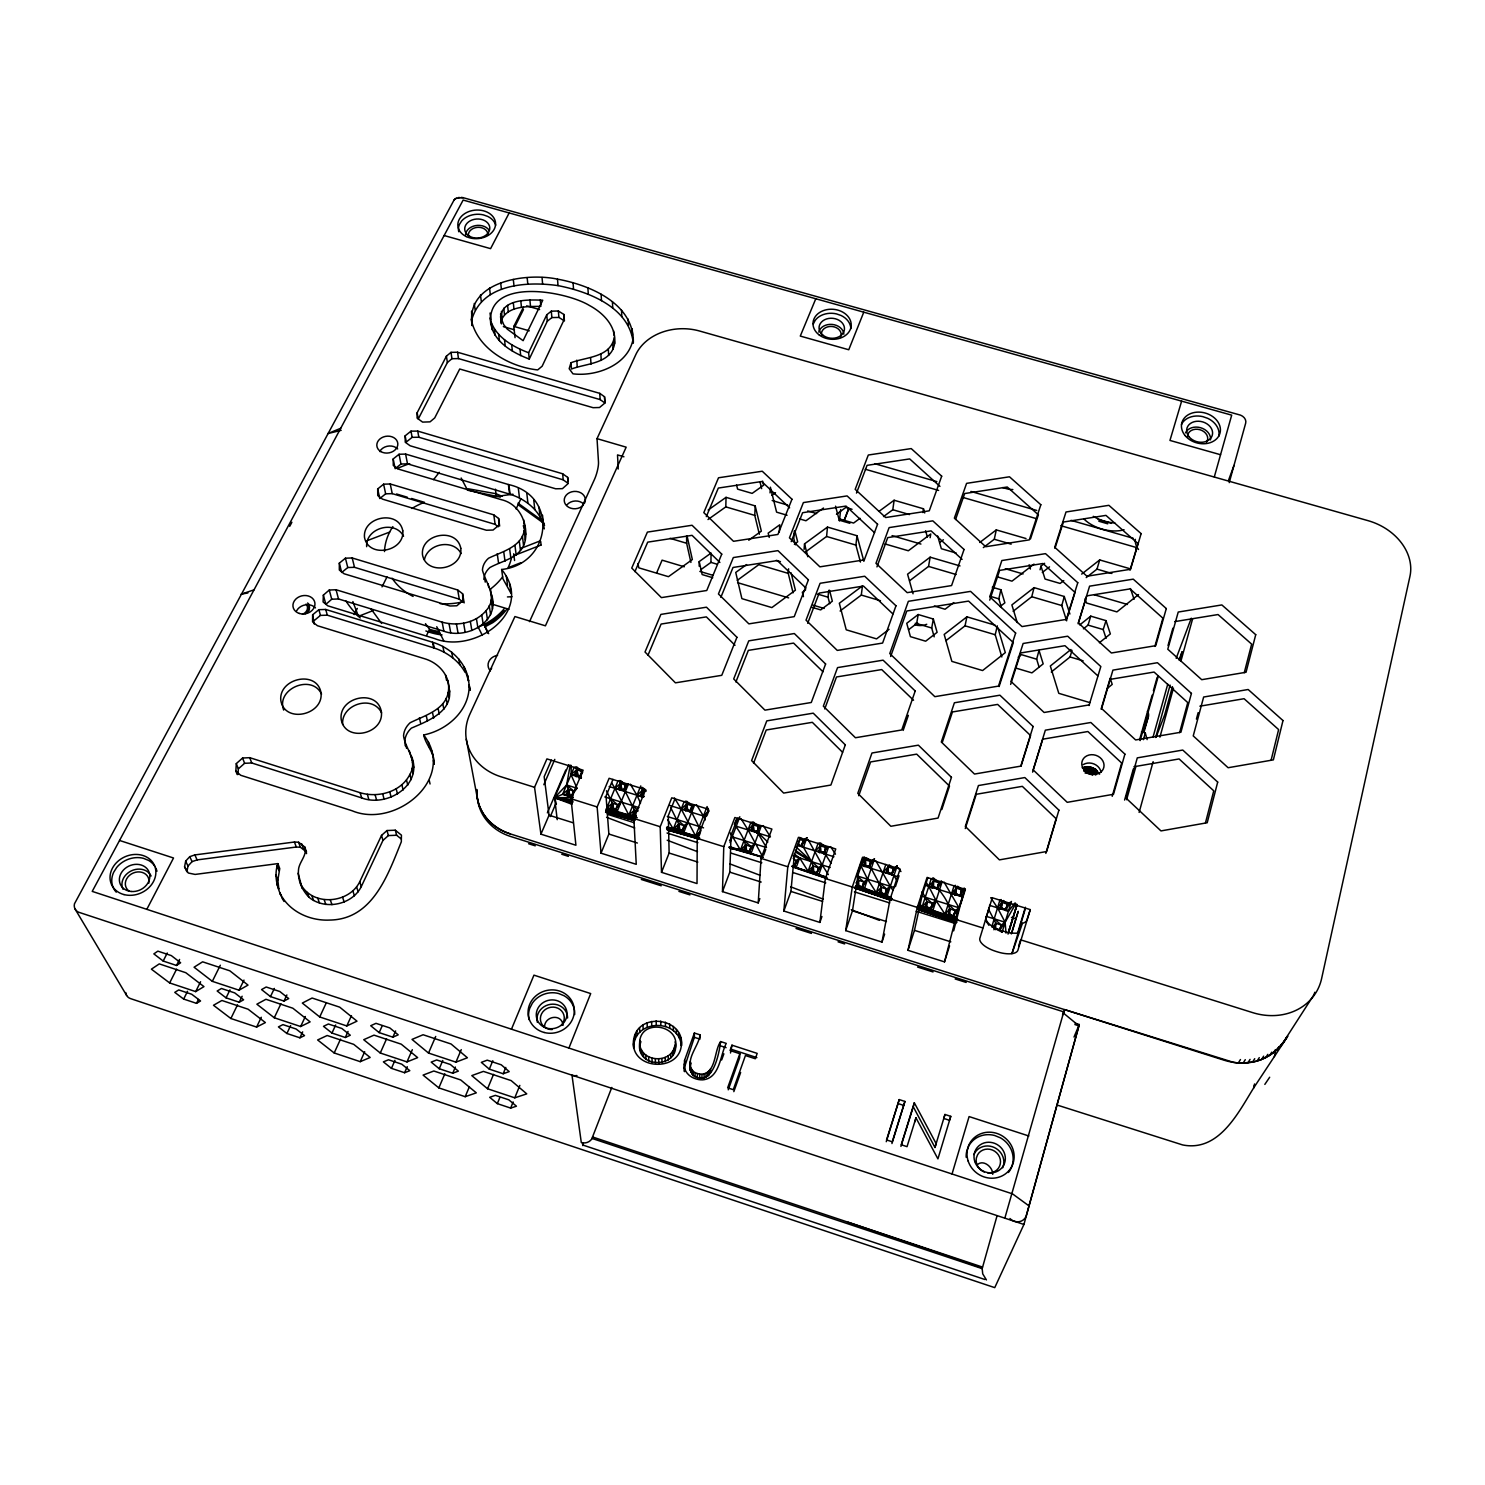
<?xml version="1.0" encoding="UTF-8"?>
<svg xmlns="http://www.w3.org/2000/svg" width="1485" height="1485" viewBox="0 0 1485 1485"><rect width="100%" height="100%" fill="white"/><g stroke="black" fill="none" stroke-linecap="round" stroke-linejoin="round"><path stroke-width="1.5" d="M339.322 563.168L339.322 570.036L344.093 573.767L449.992 606.01L456.823 605.787L462.819 600.701L462.596 593.74L457.696 589.99L352.205 557.97L345.43 558.193L339.322 563.168L341.699 572.486L347.768 567.53L354.507 567.326L459.292 599.16L462.522 601.666M684.418 1067.455C686.107 1075.567 694.776 1080.022 702.535 1079.873C720.114 1078.388 720.058 1055.13 726.258 1043.398L720.633 1041.56C719.204 1053.422 712.707 1088.134 693.217 1075.53L693.217 1071.353C683.731 1060.513 699.138 1046.015 699.973 1034.841L694.386 1033.022L684.604 1060.234L684.455 1071.632L684.139 1064.021M684.177 1068.198L694.367 1037.328L694.386 1033.022M695.054 1076.755L695.073 1072.597L693.217 1071.353M697.226 838.338L697.022 883.556L661.512 872.326L660.212 826.737L671.758 797.816L708.512 809.288L697.226 838.338L723.77 846.673L722.471 891.613L758.222 902.917L759.819 898.573M699.194 566.231L699.212 561.59L711.055 553.07L710.944 562.388L700.846 569.646M697.319 1077.702L697.356 1073.544L695.073 1072.597M949.769 915.298C951.087 904.718 943.383 895.474 937.388 887.659L928.775 886.378L926.25 882.535M464.155 666.876L468.61 681.04C466.29 662.069 450.178 647.59 432.58 642.244L325.735 609.463L318.867 609.685L312.63 614.809L312.574 621.862L317.4 625.705L424.599 658.727C436.943 662.347 447.672 672.798 448.804 686.014M314.245 624.034L312.63 614.809M500.575 316.918C502.543 298.559 529.05 299.71 542.767 300.211L523.128 340.678L507.332 329.187L503.805 324.788L500.575 316.918L501.447 323.897M501.336 323.34L500.594 313.836M529.273 359.073L528.623 352.743L546.74 314.801L551.306 311.163L558.36 310.996L563.91 314.486L564.411 320.909L558.898 317.419L551.863 317.586L547.315 321.205L529.273 359.073C512.975 352.855 493.298 341.921 490.792 322.895M699.713 1078.296L699.751 1074.138L697.356 1073.544M699.936 1039.147L699.973 1034.841M957.565 886.229L961.779 889.905L959.96 896.253L961.779 889.905L964.285 888.067M490.792 324.454C485.224 276.6 565.284 290.874 589.285 305.409C603.337 312.945 616.628 326.329 614.623 343.536C611.152 363.899 586.519 363.231 571.465 369.023L570.983 362.73C586.092 356.92 610.818 357.607 614.326 337.169M701.941 1078.444L701.997 1074.305C716.55 1072.151 713.932 1050.823 720.633 1041.56M956.284 894.731L955.282 885.264M417.155 412.756L417.081 418.083L422.612 422.111L430.056 421.851L434.715 417.916L459.719 369.004L593.09 407.688L599.513 407.521L604.989 402.973L604.525 396.755L599.773 393.358L457.547 352.242L450.995 352.353L446.41 356.159L417.155 412.756L418.269 418.974L447.393 362.507L451.96 358.702L458.494 358.59L600.144 399.595L604.878 402.973L604.525 396.755M704.02 1078.184L704.094 1074.045M705.969 1077.497L706.025 1073.339M707.695 1076.402L707.77 1072.244M933.341 877.895L938.965 882.795L937.183 889.144L938.965 882.795L941.453 880.958M709.199 1074.899L709.273 1070.741M710.443 1073.024L710.535 1068.866M922.055 891.761L925.248 897.256L932.32 903.4L930.538 909.748L932.32 903.4L936.07 900.634L928.775 886.378L933.564 881.106L932.469 878.155M572.56 797.464L571.558 795.682L576.997 788.238L571.038 774.632L571.261 765.406M707.992 519.546L725.812 506.886L726.035 497.345L755.197 505.902L761.341 531.147L748.774 540.206M892.856 890.202L890.35 886.322L886.638 889.088L884.967 895.455L890.35 886.322L875.779 860.687M722.471 891.613L729.785 872.159L731.084 835.183L737.544 818.216M681.374 1041.56C683.397 1073.377 628.712 1071.001 633.687 1039.481C637.808 1011.526 684.919 1017.503 681.429 1045.848L680.594 1037.44M884.967 895.455L885.505 893.821L876.298 892.689L867.574 879.194L860.539 865.05L863.193 857.365M524.558 525.059C525.597 545.942 503.081 551.121 488.509 558.249A20.92 17.43 -6.2 0 0 482.439 570.166C485.855 583.215 498.329 597.564 486.096 610.632C475.608 623.106 457.361 626.429 442.159 622.159L336.074 589.749L329.262 590.028L323.359 595.132L323.099 601.982L327.814 605.824L434.771 638.624C474.717 654.439 535.677 611.486 501.633 569.479C551.325 564.244 559.158 495.563 508.39 484.518L405.609 454.076L399.057 454.262L393.191 458.958L393.284 465.436L397.961 468.963L501.076 499.61C519.156 503.675 528.103 522.701 525.319 539.983C522.163 557.785 502.821 560.309 489.864 567.567A20.79 17.356 -6.3 0 0 483.85 579.447M997.048 1215.807L982.179 1268.636L982.717 1273.852L986.43 1279.959M471.562 311.182L472.1 325.623C465.176 281.352 525.374 272.33 557.506 279.143C590.046 285.027 634.336 303.645 633.334 342.794M366.665 546.684C365.254 528.01 394.991 519.546 403.549 536.233M759.355 534.247L754.77 515.388L755.197 505.902M730.509 1052.995L731.975 1045.18L757.183 1053.385L755.29 1058.749L745.433 1055.538L733.274 1089.674L727.65 1087.837L739.846 1053.719L730.045 1050.526L731.975 1045.18M342.682 724.494C340.789 704.503 372.605 694.219 381.571 712.837M675.007 1049.264C682.376 1024.409 639.125 1017.708 639.627 1043.602C636.378 1069.961 681.281 1068.198 675.062 1041.857M995.525 929.647L995.822 923.299L988.713 909.6M639.868 1047.872L639.775 1040.465M745.377 851.833C747.382 841.457 739.716 832.398 734.462 824.286L736.263 819.553M1001.837 908.95L1001.094 899.539M739.846 1053.719L739.623 1057.951L728.244 1089.804M770.065 492.909L770.269 489.085M752.914 831.21L752.134 821.929M955.078 892.968L954.966 894.917L956.359 888.216L961.779 889.905L960.646 894.341M237.21 774.595L235.855 771.105L236.301 763.606L242.593 758.018L249.758 757.684L360.187 792.73C378.211 798.132 401.024 792.025 409.897 774.409C418.176 760.636 405.219 748.737 403.549 735.78A22.015 18.952 -11.9 0 1 410.157 722.731C425.898 714.916 449.491 708.716 448.637 686.404C455.264 710.591 428.645 720.745 411.401 728.114A21.922 18.897 -12 0 0 404.83 741.126L405.238 745.786M238.008 774.483L238.324 768.877L236.301 763.606M930.538 909.748L936.07 900.634L945.035 914.259L949.806 908.876L948.414 915.558L949.806 908.876L955.245 910.583L959.032 907.818L943.977 881.96M557.228 819.683L554.592 797.705L566.62 784.99L576.997 788.238L573.544 791.004L568.347 789.37L567.381 795.83L566.342 794.048L568.347 789.37L566.62 784.99L570.221 765.109M633.687 1039.481L633.705 1048.039L633.427 1043.769M779.291 532.317L779.755 524.799L768.172 533.152L769.23 537.403M919.531 903.177L922.074 907.057L925.675 906.425L925.545 908.393L926.881 901.692L925.248 897.256M323.359 595.132L325.865 604.321L331.73 599.235L338.506 598.956L443.866 631.218C466.661 639.757 500.798 621.751 491.461 594.446M758.222 902.917L761.062 858.367L771.903 829.057L734.871 817.511L723.77 846.673M573.321 794.271L573.544 791.004L566.62 784.99M885.394 895.752L886.638 889.088L881.236 887.399L880.011 894.1L881.236 887.399L871.25 868.409L869.208 866.368L860.539 865.05L865.495 859.871L870.86 861.541L874.535 858.775L869.208 866.368L870.86 861.541L866.646 857.885M793.083 592.849L788.257 573.396L788.591 568.774M794.327 530.98L793.77 538.498L795.366 544.828M794.531 867.073L795.997 860.687L799.635 857.922L808.1 871.305L825.549 877.319M819.349 852.557L820.425 845.819L819.312 842.867M467.645 675.527L470.095 690.358L469.13 684.882C469.873 710.368 447.245 730.23 423.671 734.964C457.343 778.418 395.548 829.001 352.075 810.754L240.719 775.281L235.855 771.105M798.02 844.13L803.478 847.23L811.534 861.653L813.205 866.089L812.146 872.809L812.295 870.878L808.1 871.305L818.087 843.313M804.09 549.45L804.536 543.863L827.479 527.082L856.994 535.732L863.88 561.33M238.324 768.877L244.598 763.309L251.726 762.974L361.672 797.909C386.898 807.692 423.281 785.231 411.531 756.273M612.377 808.397L612.34 803.162L606.455 790.744M625.946 789.407L625.705 785.064L620.489 783.449L618.577 788.108L619.431 789.909L620.489 783.449L619.356 780.535M783.857 911.029L787.792 866.757L798.447 837.336L835.758 848.975L825.363 878.545L819.869 922.426L783.857 911.029L790.911 891.427L794.327 854.97L800.508 837.856M729.692 847.657L762.937 857.142L748.032 829.911L753.248 824.862L758.538 826.514L757.164 832.918L758.538 826.514L753.322 821.966M625.241 789.983L625.705 785.064L620.526 780.572M633.761 816.861L634.429 810.086L625.352 791.598L623.774 789.723L614.938 788.349L611.634 782.818M685.847 810.847L686.608 804.072L685.495 801.139M805.538 551.9L826.588 536.475L827.479 527.082M829.725 603.727L828.036 597.193L828.741 590.343M839.452 520.975L840.64 509.596M812.443 872.864L813.205 866.089L818.569 867.76L822.207 864.994L808.118 839.6M401.228 838.951L396.644 835.257L388.383 835.572L382.944 840.417L361.282 886.638C352.094 905.033 324.677 910.509 308.954 897.218C301.622 889.663 297.093 878.786 298.689 868.242C300.156 860.966 307.339 854.766 304.759 847.007L298.596 842.236L294.457 842.014L194.851 854.914L189.764 856.659L185.662 861.114L184.567 866.813L186.906 871.751L187.982 866.071L192.066 861.634L197.115 859.908L296.257 847.025L300.378 847.248L306.523 852L304.759 847.007M819.627 852.687L820.425 845.819L825.753 847.471L825.103 850.682M933.619 887.64L933.564 881.106L931.819 887.473L933.564 881.106L938.965 882.795L937.406 889.478M670.607 807.413L678.775 823.971L678.014 830.746L678.626 829.168L666.598 827.256M860.446 562.072L855.898 545.088L856.994 535.732M280.999 895.492C276.47 885.617 274.187 874.127 277.862 863.62L195.129 874.424L188.279 873.013L184.567 866.813M276.915 884.243L278.827 889.107L277.844 880.067L279.755 868.577L277.862 863.62M700.419 832.528L699.175 835.702L695.63 836.036L681.225 809.047L686.608 804.072L691.861 805.705L690.618 812.146L691.861 805.705L686.664 801.195M682.989 830.542L683.842 827.238M840.102 611.003L861.3 595.058L862.451 585.925L839.322 603.263L846.227 629.807L876.577 638.884L889.032 629.362M691.453 808.954L691.861 805.705M690.358 1061.459L690.172 1070.258L693.217 1075.53M883.519 516.576L892.801 509.726L894.119 500.241L923.484 508.78L924.71 512.975M579.187 778.363L576.7 769.787L571.038 774.632L579.911 776.024L580.895 777.862L581.879 771.402L576.7 769.787L574.732 774.409L575.735 776.247L576.7 769.787L575.567 766.873M845.689 930.612L852.297 887.009L862.525 857.309L900.114 869.041L890.165 898.889L881.979 942.084L845.689 930.612L852.464 910.825L858.033 874.906L863.973 857.643M746.825 851.648L745.73 844.946L743.929 849.736L749.238 851.406L754.621 843.851L751.039 846.617L745.73 844.946L744.802 851.685C745.73 846.673 732.124 851.536 729.376 846.97M892.299 898.908L856.826 885.134L862.228 886.823L867.574 879.194L863.88 881.96L858.497 880.271L857.458 886.99L858.497 880.271L857.383 877.319M749.814 851.48L751.039 846.617L744.041 840.529M922.89 512.548L923.484 508.78M863.156 886.434L863.88 881.96L858.256 877.06M619.431 789.909L620.489 783.449L614.938 788.349L628.86 815.079L634.411 815.302M870.099 866.071L870.86 861.541L869.208 866.368M581.136 776.395L580.468 777.936M624.981 789.37L625.705 785.064L623.774 789.723L624.61 791.524M930.13 537.7L930.761 533.969L908.337 550.768L885.023 543.937M908.542 629.77L916.672 623.533L918.194 614.53L933.341 619.022L937.109 632.332L925.656 641.204L910.416 636.657L906.741 623.31L918.194 614.53M962.466 896.884L954.818 893.098L951.644 893.506L956.359 888.216L954.558 894.583L954.818 893.098L962.466 896.884L924.765 885.116M645.956 791.394L642.485 790.298L640.573 794.976L641.371 796.758L642.485 790.298L641.353 787.384M909.581 580.765L928.552 566.416L930.148 557.172L960.015 565.933M887.306 871.435L888.123 866.924L893.487 868.614L897.2 865.848L887.083 896.086L891.427 897.664M934.195 636.842L931.708 628.006L933.341 619.022M795.403 863.88L795.997 860.687L793.194 858.256M686.645 810.513L686.608 804.072L684.771 808.768L685.402 810.513L686.608 804.072L687.926 810.365M817.919 870.952L818.569 867.76L795.96 846.877M945.945 640.648L965.046 625.816L966.902 616.832L995.117 625.185M751.911 831.284L753.248 824.862L751.484 829.595L751.911 831.284L753.248 824.862L754.324 831.637M758.538 826.514L757.164 832.918L757.758 831.34M983.33 547.594L994.282 539.259L996.287 529.904L1026.005 538.535M857.458 885.041L858.497 880.271L856.01 882.907M907.985 950.307L917.303 907.409L927.067 877.449L964.953 889.255L955.468 919.363L944.516 961.872L907.985 950.307L914.463 930.352L922.222 895.01L927.884 877.579M862.804 886.712L863.88 881.96L862.228 886.823L864.27 888.921L873.885 860.706M925.396 908.3L926.881 901.692L932.32 903.4L930.798 909.989M544.512 1027.323C544.234 1015.944 562.054 1013.048 563.038 1025.374M932.042 887.789L933.564 881.106L931.819 887.473M1001.447 607.532L998.83 598.845L1000.89 589.749L992.277 587.225M1254.547 1083.957L1253.637 1087.948C1238.193 1112.822 1218.907 1152.193 1182.635 1144.935L1057.654 1105.211M1254.732 1084.885L1253.637 1087.948L1274.353 1056.596L1275.374 1052.067M802.308 844.724L803.292 840.473L806.912 837.707L803.478 847.23L798.058 844.501M1001.837 656.983L995.228 634.763L997.289 625.835M893.116 870.191L892.355 873.366L883.222 872.14L888.123 866.924L887.417 872.048M1155.664 737.488L1170.106 685.086M821.112 852.501L820.425 845.819L818.922 852.204L820.425 845.819L815.358 850.942L824.064 852.26L831.099 863.305M825.753 847.471L824.231 853.856L825.753 847.471L820.518 842.923M886.267 1141.705L899.242 1099.587L904.922 1101.443L891.947 1143.561M1271.16 760.004L1278.622 729.581L1244.077 698.711L1199.88 706.192M948.173 915.447L949.806 908.876M954.707 894.88L956.359 888.216L954.558 894.583M1013.123 611.3L1031.759 596.729L1034.061 587.633L1064.281 596.487L1069.887 614.048M1040.057 569.794L1040.985 566.119L1044.623 563.298M869.764 865.792L870.86 861.541M954.131 914.946L955.245 910.583L948.173 904.421M886.471 873.31L888.123 866.924L888.438 873.533M953.667 930.872L955.356 924.301M956.488 919.92L959.885 906.797M1205.504 822.746L1213.746 790.818L1179.109 758.946L1133.965 766.724M1244.263 672.742L1251.651 644.137L1218.053 614.549L1174.728 621.621M891.817 874.981L893.487 868.614L889.292 864.938M990.718 897.683L997.567 907.855L1006.125 909.117L1011.415 901.451L1002.115 932.153L999.795 929.963L1001.298 925.006L1005.122 922.259L1015.888 903.511M913.256 1106.752L914.314 1102.742L936.144 1143.617L934.975 1147.478L913.256 1106.752L900.931 1146.42M639.627 1043.602C640.852 1062.796 672.371 1064.244 674.914 1044.995M1008.037 934.102L1010.227 926.38M1039.017 666.876L1036.66 659.192L1039.017 650.374L1043.175 663.869L1031.926 672.872L1016.501 668.269M1196.427 719.093L1198.154 712.633M633.185 338.561C628.712 364.883 596.562 376.819 572.969 373.83L569.163 368.707L570.983 362.73M640.016 1044.753L640.889 1041.579M914.89 1121.806L915.967 1117.834L937.926 1158.875L950.753 1116.349L944.98 1114.474L943.773 1118.446L949.509 1120.321L950.753 1116.349M1179.61 732.625L1187.759 702.591L1154.068 672.055L1109.833 679.425L1101.09 709.162M1066.638 620.823L1061.794 605.546L1064.281 596.487M1172.445 686.645L1164.611 715.046L1156.091 737.135M1179.684 660.454L1182.097 651.711L1178.96 659.99M1139.125 812.406L1153.14 761.656M1159.915 737.135L1173.466 688.093M1180.853 661.363L1192.566 619.004M633.965 1043.769C637.325 1020.362 674.84 1019.155 680.65 1041.727M954.112 885.728L945.035 914.259L953.686 915.521L955.245 910.583L953.686 915.521L955.913 917.674L964.934 889.107M1153.047 737.08L1167.748 684.195M1229.227 482.625L1245.674 423.151A8.149 6.404 15.5 0 0 1240.55 415.15L463.264 197.709L456.433 198.248A7.759 5.792 -4.4 0 0 454.169 199.825L74.454 903.827A9.857 8.242 -25.3 0 0 78.371 912.124L1014.385 1221.32A10.117 9.485 39.1 0 0 1026.079 1216.382L1078.945 1025.838L1063.427 1013.086L1064.875 1009.707M125.761 992.555A9.021 7.722 -28.4 0 0 130.587 998.625L994.746 1287.643L1023.926 1224.457L1079.279 1024.52L1075.233 1023.239M1025.504 908.133L1011.935 953.648L1022.422 923.317A18.804 7.926 17.4 0 0 1026.859 920.069L1030.274 909.618L992.11 897.72M1139.608 739.678L1152.137 695.184M1153.381 690.729L1157.149 677.383M1063.427 1013.086L1004.825 1218.201M1140.146 740.588L1158.3 676.046M1214.303 476.926L1231.696 415.15L463.153 200.067L92.218 891.39L1012.547 1193.884L1029.124 1205.987M1124.591 800.062L1133.333 768.952M1144.322 729.135L1148.388 716.605A8.223 6.961 18.7 0 0 1147.404 711.185M1168.008 645.567L1172.89 628.155M1144.007 732.198L1148.388 716.605M1126.595 799.71L1135.951 766.353M1143.431 739.66L1145.306 732.977L1141.464 731.827M1112.209 796.313L1121.676 763.03L1087.892 731.53L1042.73 739.196L1032.613 772.126M1154.847 646.42L1162.885 618.168L1130.085 588.895L1086.742 595.875L1078.166 623.83M992.296 897.664L979.859 938.26A18.934 7.759 17.5 0 0 993.131 950.419A33.078 13.625 17.5 0 0 997.549 951.904A18.952 7.759 17.5 0 0 1017.912 950.214L1030.274 909.618M989.196 907.168L986.207 917.637A18.841 7.87 17.5 0 0 1001.874 930.742L1003.749 931.336A18.841 7.889 17.4 0 0 1017.689 933.063M1051.287 672.018L1070.054 656.964L1072.003 650.337M690.358 1065.655L691.119 1063.074M1086.222 577.591L1096.988 569.126L1099.698 559.938L1129.769 568.662M993.911 929.777L995.822 923.299L1001.298 925.006L999.795 929.963L994.319 928.255L995.822 923.299L992.351 927.364M1000.203 909.098L1002.171 902.509L1007.61 904.198L1010.134 902.36M1089.006 705.542L1100.83 666.542L1067.696 636.211L1023.128 643.488L1010.969 681.429L1044.122 712.484L1089.415 704.874M1045.83 853.392L1056.132 818.736L1022.33 786.345L976.258 794.289L965.287 828.556M1130.048 570.184L1137.955 543.584L1105.954 515.388L1063.39 522.033L1054.963 548.373M952.034 1173.985L969.092 1116.572L1028.845 1135.988M1181.633 401.136L1169.957 440.432L1220.559 454.726M1002.115 932.153L994.319 928.255L995.822 923.299M1017.578 933.285L1025.337 907.242M1083.382 628.842L1088.059 625.111L1090.751 616.145L1106.009 620.637L1110.353 633.909L1099.383 642.745M1009.299 929.443L1017.039 904.513L1008.798 931.132M1008.538 933.044L1017.132 904.476M1011.322 933.935L1018.246 911.27L1011.73 933.007M934.975 1147.478L944.98 1114.474M999.98 929.332L1001.298 925.006L994.207 918.844M1005.679 910.546L1007.61 904.198L1003.377 900.523M991.794 926.751L999.943 900.021M1018.636 946.186L1020.455 940.228M1021.049 766.204L1030.571 735.539L997.642 704.41L952.442 711.965L942.325 742.296M1066.36 620.359L1075.029 592.441L1043.008 563.502L999.646 570.388L989.734 600.126M915.967 1117.834L907.038 1146.661L901.246 1144.749L914.314 1102.742M904.922 1101.443L892.262 1141.798L886.545 1139.923L899.242 1099.587M1106.084 638.383L1103.207 629.566L1106.009 620.637M959.458 896.309L959.96 894.694M961.779 889.905L959.96 896.253L964.47 888.68M960.572 904.606L965.399 889.274M944.516 961.872L949.565 945.834M948.414 915.558L948.525 913.591L955.913 917.674L918.027 905.794M1135.765 549.431L1136.378 547.519L1060.828 525.69M942.065 881.979L932.914 910.453L956.062 919.623M1010.635 684.418L1020.715 652.954L1064.968 645.697L1097.842 675.861M999.089 686.571L1013.308 642.597L968.573 601.091L906.797 610.985L890.647 656.5M930.056 909.804L930.575 908.17M936.682 889.199L937.202 887.585M938.965 882.795L937.183 889.144L941.638 881.552M955.857 920.087L922.074 907.057L931.299 878.619M922.074 907.057L926.881 901.692L925.136 908.059L925.675 906.425M941.806 809.566L949.49 786.085L916.69 754.139L870.6 761.935L858.757 795.719M1030.497 538.888L1038.386 514.831L1007.275 487.006L964.675 493.54L955.56 519.509M501.355 320.259C507.48 305.687 527.583 306.541 540.856 306.374L540.262 299.933M424.394 559.808C427.494 543.529 453.166 538.48 461.111 553.571M881.979 942.084L884.615 934.139M895.418 886.619L899.038 875.76M1083.734 771.142L1085.182 766.798L1089.526 766.78L1095.596 769.286L1099.624 774.149M891.501 898.165L876.298 892.689L881.236 887.399L879.603 893.766L880.549 892.485M888.123 866.924L886.489 871.769L893.97 875.5L897.126 880.976M884.485 895.511L886.638 889.088L879.584 882.962M893.97 875.5L891.872 873.44L893.487 868.614M1084.793 770.993L1086.24 766.668M1085.145 773.11L1087.336 766.613M876.298 892.689L885.84 864.437M1086.24 773.147L1088.431 766.65M1089.526 766.78L1087.317 773.277L1091.512 774.632L1093.721 768.135M1088.412 773.499L1090.603 767.002M1089.47 773.796L1091.679 767.299M1090.51 774.168L1092.719 767.671M857.587 873.681L859.796 867.221M865.941 866.497L865.495 859.871L863.899 866.256L865.495 859.871L864.4 856.919M1092.459 775.17L1094.686 768.692M1094.111 773.629L1095.596 769.286M903.158 730.416L908.356 715.325M1094.965 774.298L1096.45 769.972M1095.744 775.04L1097.248 770.715M472.416 317.623C483.664 283.524 528.029 281.352 558.026 285.621C588.71 291.598 629.473 307.302 633.223 342.961M819.869 922.426L821.929 916.523M818.569 867.76L816.843 872.605L818.792 874.665L825.344 876.93M828.723 846.617L818.792 874.665L811.478 870.915L813.205 866.089L813.947 872.697M733.831 1091.642L740.644 1072.504M812.295 870.878L811.72 872.475L811.478 870.915L816.843 872.605L822.207 864.994L828.333 874.591M818.922 852.204L819.906 850.961M794.067 867.147L794.642 865.551M794.141 853.986L799.635 857.922L796.164 867.556L826.848 878.062M721.654 1059.956L723.882 1053.812M824.732 708.958L836.482 676.974L881.7 669.568L913.553 700.233M876.948 566.899L887.714 537.626L931.095 530.887L962.113 559.399M1228.485 480.416L1233.961 465.473M763.643 855.212L765.759 849.476M761.415 825.641L751.057 853.411L749.238 851.406L751.039 846.617M756.719 832.992L757.294 831.414M730.36 832.862L740.44 850.088L750.872 822.356M1176.194 658.3L1191.304 618.187M730.045 842.552L739.827 816.787L734.462 824.286M844.037 520.567L848.77 508.148M843.944 521.421L848.678 509.002M753.545 763.29L766.223 729.989L812.332 722.323L842.57 752.282M856.492 493.094L867.073 465.343L909.692 458.921L939.949 486.393M807.673 623.292L819.182 593.072L863.472 586.074L892.875 613.918M666.524 828.129L695.63 836.036L707.083 806.596L708.772 810.977L706.934 815.692L703.426 815.989L669.531 805.39M576.96 1075.53A9.708 9.133 -16.9 0 1 571.985 1075.214L581.285 1142.485L583.549 1142.93A8.984 8.557 -21.9 0 0 591.698 1139.125L611.801 1087.428M694.646 804.814L683.861 832.342L682.172 830.375L684.028 825.623L687.574 822.857L682.172 830.375L676.9 828.723L678.775 823.971L684.028 825.623L677.067 819.571M690.191 812.202L690.803 810.643M685.402 810.513L686.46 809.288M735.892 681.968L748.347 650.374L793.584 643.098L822.987 671.795M791.208 541.635L802.605 512.715L846.005 506.069L874.572 532.707M661.512 872.326L669.122 853.04L668.324 815.543L675.025 798.726M667.619 819.646L673.318 829.038L684.177 801.547M568.922 1048.057L590.696 993.576L533.95 975.144L511.471 1029.179M863.769 312.184L848.752 349.755L800.285 336.074L815.785 298.763M1181.485 424.636L1181.949 423.485A19.713 15.5 15 0 1 1202.831 416.635L1207.658 418.306A19.713 15.5 15 0 1 1218.814 436.219M1062.499 1015.09L1064.671 1009.614L1233.515 1062.35C1254.528 1066.044 1277.397 1055.965 1287.068 1036.549M633.872 818.476L645.585 789.667L609.11 778.288L597.137 806.949L601.017 853.17L636.248 864.326L633.872 818.476L660.212 826.737M606.363 809.826L628.86 815.079L640.777 785.918M514.775 1097.823L526.767 1093.87L511.156 1080.597L483.405 1071.39L471.784 1075.604L487.563 1088.765L514.775 1097.823L519.843 1085.405M510.654 1108.088L516.464 1106.214L508.854 1099.847L495.396 1095.355L489.679 1097.285L497.327 1103.633L510.654 1108.088L513.142 1101.963M720.856 597.341L733.015 567.474L777.323 560.569L805.984 588.097M637.919 811.181L634.429 810.086L632.499 814.801L633.334 816.527L633.965 814.949M641.371 796.758L642.485 790.298L636.972 795.236L640.518 803.069M1063.446 1013.29L1063.984 1011.953L510.654 836.482A53.182 46.907 -8.9 0 1 477.186 792.155M628.396 784.154L617.185 811.423L615.625 809.511L617.574 804.796L621.046 802.03L615.625 809.511L606.734 808.137L618.02 780.924M497.327 1103.633L499.832 1097.526M601.017 853.17L608.869 834.05L606.029 796.053L612.971 779.365M606.01 808.972L617.185 811.423L610.391 807.859L612.34 803.162L617.574 804.796L610.613 798.763M503.192 1073.748L509.206 1071.613L501.243 1064.801L487.228 1060.16L481.326 1062.369L489.308 1069.144L503.192 1073.748L505.791 1067.418M487.563 1088.765L493.54 1074.342M489.308 1069.144L492.816 1060.736M465.195 1096.691L476.314 1092.849L460.703 1079.948L433.824 1071.001L423.076 1075.103L438.836 1087.892L465.195 1096.691L469.427 1086.593M647.98 655.256L661.103 624.053L706.359 616.888L735.019 645.27M706.303 516.631L718.332 488.045L761.749 481.511L789.63 507.851M1074.008 1037.05L1079.279 1024.52M575.735 776.247L576.7 769.787L577.349 776.377M455.932 1062.146L467.404 1057.765L451.069 1043.992L423.095 1034.748L412.013 1039.407L428.515 1053.051L455.932 1062.146L461.26 1049.635M452.739 1073.228L458.345 1071.13L450.345 1064.485L436.701 1059.956L431.188 1062.109L439.244 1068.736L452.739 1073.228L455.375 1067.047M556.411 804.09L554.592 797.705L562.629 794.308L571.558 795.682L573.544 791.004M571.038 774.632L581.396 777.862L579.911 776.024L581.879 771.402L576.718 766.91M571.001 798.744L583.141 770.195L546.925 758.891L534.544 787.31L540.93 834.162L575.92 845.243L571.001 798.744L597.137 806.949M656.63 572.932L662.087 560.161L684.288 566.787M568.774 764.682L554.592 797.705L573.024 797.575L562.629 794.308L574.194 767.262M438.836 1087.892L444.85 1073.803M547.371 812.87L565.766 770.028M439.244 1068.736L442.771 1060.513M540.93 834.162L549.06 815.209L544.178 776.692L551.362 760.171M550.304 816.564L555.761 803.831M634.912 571.632L647.72 542.136L692.047 535.342L719.891 562.462M543.826 784.711L554.796 759.373M428.515 1053.051L435.718 1036.437M406.983 1061.905L417.656 1057.617L401.247 1044.178L373.997 1035.138L363.714 1039.704L380.271 1053.014L406.983 1061.905L412.329 1049.691M404.607 1072.727L409.823 1070.685L401.785 1064.188L388.495 1059.77L383.371 1061.868L391.446 1068.346L404.607 1072.727L407.243 1066.694M391.446 1068.346L394.973 1060.309M392.857 1037.161L398.221 1034.841L389.794 1027.917L375.983 1023.332L370.712 1025.727L379.176 1032.632L392.857 1037.161L395.623 1030.943M380.271 1053.014L386.583 1038.813M379.176 1032.632L381.942 1026.413M360.242 1061.664L370.173 1057.468L353.708 1044.345L327.183 1035.509L317.623 1039.964L334.199 1052.976L360.242 1061.664L364.697 1051.714M345.3 1037.495L350.293 1035.231L341.847 1028.474L328.371 1024L323.489 1026.339L331.972 1033.059L345.3 1037.495L348.065 1031.425M529.514 621.64L594.371 479.655A13.142 3.081 -74.1 0 0 598.492 461.983L597.026 438.65L635.747 354.748A50.323 40.039 0.7 0 1 699.658 331.044L1368.093 520.678A53.479 42.378 20.7 0 1 1409.952 576.31L1321.613 978.578A59.846 51.882 30.1 0 1 1252.597 1012.603L1021.253 940.024M334.199 1052.976L340.548 1039.092M346.785 1025.949L356.994 1021.179L339.712 1007.164L312.11 998.031L302.327 1003.08L319.721 1016.965L346.785 1025.949L351.462 1015.684M331.972 1033.059L335.684 1024.966M319.721 1016.965L326.366 1002.653M300.657 1026.525L310.124 1021.884L292.823 1008.204L265.945 999.294L256.868 1004.194L274.279 1017.763L300.657 1026.525L305.335 1016.501M299.896 1037.811L304.536 1035.602L296.072 1028.994L282.948 1024.631L278.419 1026.896L286.902 1033.486L299.896 1037.811L302.662 1031.871M286.902 1033.486L290.615 1025.578M300.416 883.575C311.906 906.704 348.994 903.901 359.741 881.756L381.534 835.387L386.991 830.542L395.288 830.208L401.433 835.145L401.321 841.791C387.882 874.925 372.716 919.493 329.67 920.069C309.734 921.053 288.628 911.344 279.811 892.763L281.073 895.993M274.279 1017.763L280.925 1003.767M516.075 508.947L520.864 498.849M283.969 1001.076L288.721 998.57L279.83 991.516L266.186 987.005L261.564 989.585L270.474 996.602L283.969 1001.076L286.883 994.95M270.474 996.602L274.372 988.435M256.589 1027.082L265.388 1022.571L248.088 1009.206L221.896 1000.482L213.487 1005.271L230.88 1018.506L256.589 1027.082L261.286 1017.281M426.64 635.32L429.536 629.324L425.49 623.681M230.88 1018.506L237.526 1004.825M239.233 1002.226L243.614 999.795L234.741 992.908L221.451 988.49L217.163 991.015L226.073 997.864L239.233 1002.226L242.129 996.249M239.048 990.198L248.014 985.093L229.841 970.819L202.61 961.816L194.071 967.218L212.336 981.344L239.048 990.198L243.986 980.1M226.073 997.864L229.971 989.882M212.336 981.344L220.318 965.231M196.503 1003.34L200.568 1000.964L191.695 994.245L178.738 989.938L174.766 992.37L183.657 999.071L196.503 1003.34L198.433 999.442M195.686 991.609L203.965 986.615L185.811 972.712L159.285 963.895L151.396 969.167L169.643 982.94L195.686 991.609L200.586 981.715M515.184 326.087L523.481 309.53M183.657 999.071L187.555 991.275M382.016 586.872L387.028 576.885M515.054 337.67L513.81 326.384L523.462 307.154M169.643 982.94L176.604 969.148M176.511 965.454L180.632 962.763L171.313 955.597L157.856 951.142L153.846 953.89L163.183 961.036L176.511 965.454L179.574 959.421M354.191 614.604L357.31 608.404M163.183 961.036L167.267 952.999M146.811 909.34L173.522 857.996L119.543 840.454M509.169 212.949L490.588 248.645L444.126 235.521M813.297 323.934L815.172 320.37A19.101 14.998 4.8 0 1 836.463 313.892L841.067 315.488A19.101 14.998 4.8 0 1 850.831 328.668M289.705 526.358L291.895 522.274M466.29 739.214L477.26 797.723A82.121 72.468 -7.4 0 0 479.339 805.668A77.814 68.57 -7.6 0 0 482.978 813.149A74.361 65.489 -7.8 0 0 488.064 819.924L491.108 822.968A71.057 62.518 -8.1 0 0 498.069 828.259L501.949 830.468A70.129 61.665 -8.3 0 0 510.32 833.902L1223.956 1060.16A56.82 49.877 31.7 0 0 1238.36 1062.889L1240.458 1059.529M1238.36 1062.889L1243.168 1063.019L1245.284 1059.659M1247.938 1062.74L1250.054 1059.38M1243.149 1063L1252.56 1062.053L1254.732 1058.694M1257.127 1060.995L1259.28 1057.636M1261.489 1059.547L1263.661 1056.169M1265.666 1057.71L1267.837 1054.35M1282.446 1043.621L1313.668 995.154A59.381 51.567 30.4 0 0 1314.856 992.24M1269.601 1055.538L1271.791 1052.16M1273.258 1053.014L1275.485 1049.617M1276.654 1050.173L1278.882 1046.776M1279.717 1047.036L1281.945 1043.621M1274.353 1056.596L1287.755 1036.177C1279.662 1048.651 1267.67 1059.529 1252.56 1062.053M1264.83 1084.403L1269.675 1077.238M999.795 929.963L1005.122 922.259L997.567 907.855L1002.171 902.509L1001.15 907.558M953.686 915.521L959.032 907.818L921.22 895.993M891.872 873.44L897.2 865.848M792.526 865.699L796.164 867.556L794.252 865.514L799.635 857.922M824.064 852.26L828.055 846.598M806.912 837.707L801.566 845.243L803.292 840.473L799.802 837.429M740.996 818.662L748.032 829.911L756.775 831.247L760.784 825.623M729.525 840.603L732.216 836.835L766.483 847.545L756.775 831.247M674.394 797.909L681.225 809.047L690.005 810.402L694.033 804.814M623.774 789.723L627.821 784.154M579.911 776.024L582.621 772.33M433.62 479.599L439.263 472.304M1015.109 902.899L1008.445 911.252L989.474 905.33M976.666 1165.391C982.569 1158.504 992.982 1166.802 992.722 1174.319M808.1 871.305L813.205 866.089M740.44 850.088L745.73 844.946M699.676 832.213L695.63 836.036L667.452 827.182M705.264 819.943L703.426 815.989L708.772 810.977M673.318 829.038L678.775 823.971L680.241 830.765M628.86 815.079L634.429 810.086L636.007 816.36M614.029 809.473L612.34 803.162L606.734 808.137L637.251 817.715M562.629 794.308L568.347 789.37L570.259 795.756M314.263 620.507L320.463 615.403L327.313 615.18L433.713 647.868C446.632 652.008 458.457 660.324 465.139 672.408M1107.067 688.613L1112.209 684.399L1110.186 678.144M498.31 526.767L495.118 524.372L392.244 493.633L385.654 493.818L379.77 498.57L377.691 488.955L383.613 484.184L390.239 483.98L493.8 514.868L498.626 518.488L499.647 526.08M544.29 528.901C541.468 511.434 525.764 498.96 509.596 494.134L407.503 463.84L400.969 464.025L395.159 468.703L393.191 458.958M1138.531 594.575L1116.906 611.894L1086.482 602.984L1085.089 598.641M1070.926 649.502L1050.322 666.004L1058.786 693.328L1089.916 702.628M567.678 477.39L567.845 483.832L562.444 488.658L555.668 488.788L410.157 445.778L405.256 442.27L405.145 435.829L410.992 431.151L417.712 431.096L562.667 473.789L567.678 477.39L568.031 481.4M568.198 483.423L563.205 479.841L418.844 437.258L412.143 437.332L406.315 441.992L405.145 435.829M1079.762 624.907L1090.751 616.145M1018.227 657.205L1021.42 654.662L1036.66 659.192M1063.78 580.598L1060.141 583.457L1045.05 579.039L1040.985 566.119M1081.655 574.101L1099.698 559.938M1042.284 572.505L1049.505 566.862M1000.073 606.567L1004.862 602.836L1000.89 589.749M1034.061 587.633L1011.879 604.915L1017.262 622.568M1034.024 564.096L1011.99 581.155L996.973 576.755M966.902 616.832L944.182 634.448L951.848 661.382L982.587 670.552L1005.308 652.62L997.92 627.895M953.76 602.576L945.073 609.24L934.288 606.047M979.766 542.471L996.287 529.904M930.148 557.172L907.576 574.194L913.052 593.777M939.689 542.526L943.383 539.76M805.668 589.786L802.346 592.255L803.441 596.654M879.176 511.248L894.119 500.241M860.038 518.302L853.578 523.054L838.858 518.748L835.535 506.181M737.247 580.357L758.798 564.671L788.257 573.396M794.364 544.252L797.668 541.839L794.995 531.24M836.463 514.293L845.819 507.462L852.056 509.281M823.47 508.019L805.947 520.771L799.654 518.915M746.602 564.578L735.743 572.449L741.887 598.641L771.866 607.588L795.403 590.195L791.078 572.839M771.755 495.396L775.523 492.686M708.104 510.06L726.035 497.345M930.724 908.319L932.914 910.453L925.303 906.611L931.058 908.115M487.878 633.148L484.481 625.426L492.649 621.027A62.853 52.309 -8 0 0 504.176 610.651M484.723 626.967L492.89 622.586A62.778 52.253 -8 0 0 507.053 608.869M340.715 428.274L327.758 433.62L341.197 430.316M1082.175 767.726L1085.182 766.798M521.031 562.648L508.093 567.715A64.282 53.052 -7.7 0 0 511.471 558.007M520.919 548.392L540.354 540.818M372.828 610.706L358.442 616.331L352.873 601.573M513.402 555.836L540.781 545.144M366.387 540.948L389.664 532.075M254.028 589.842L241.145 594.186L247.902 592.961M880.141 892.151L887.083 896.086L885.004 893.97M1020.492 923.67L1022.422 923.317M458.308 197.616L459.292 197.431M616.721 809.752L615.625 809.511M801.919 845.336L803.292 840.473L799.747 839.359M493.54 496.807L512.956 494.227M1005.661 908.968L1007.61 904.198L1006.125 909.117L1008.445 911.252L1000.667 907.409M644.063 796.053L636.972 795.236L630.29 784.154M507.443 596.933L511.972 596.71M749.238 851.406L750.259 851.425M699.751 1074.138L701.997 1074.305M682.172 830.375L683.434 830.468M571.762 799.71L554.592 797.705L571.911 804.257M461.315 197.375L463.264 197.709M610.391 807.859L611.931 808.044M571.558 795.682L573.229 795.904M572.579 800.731L554.592 797.705L572.226 803.255M468.258 488.788L496.046 493.725L502.171 496.361M468.517 490.44L500.352 497.122M572.727 801.343L554.592 797.705L572.282 802.772L554.592 797.705L572.467 801.622M572.597 801.919L554.592 797.705L572.319 802.772M572.43 802.067L554.592 797.705L572.542 802.234M605.899 810.216L634.893 817.288M606.196 810.736L635.357 818.087M605.843 810.958L634.819 818.439M606.121 811.293L635.246 818.977M605.843 811.441L634.819 819.2M668.25 828.147L683.861 832.342L676.9 828.723M606.084 811.701L635.19 819.609M605.861 811.794L634.856 819.757M668.287 828.927L699.509 837.503M607.588 812.406L634.095 819.757M667.211 828.964L698.136 837.54M605.899 812.054L634.893 820.165M668.361 829.521L699.602 838.264M607.681 812.666L634.244 820.147L607.569 812.722M667.433 829.502L698.395 838.227M667.173 829.632L698.08 838.394M728.986 847.155L751.057 853.411L743.929 849.736M526.6 305.854L539.612 309.567M605.564 812.258L634.373 820.462M667.619 829.948L698.655 838.802M513.81 326.384L529.291 330.821M503.341 326.626L514.46 329.8M1002.616 487.563L1006.904 488.788A11.954 7.035 18.1 0 0 1012.826 489.53M1098.139 519.527L1111.504 523.37M1098.844 521.235L1107.754 523.815M607.681 812.926L634.225 820.537M667.396 830.041L698.377 838.914M729.339 847.805L762.529 857.309M874.739 463.691L936.868 481.623M970.912 491.461L1036.734 510.45M1071.038 520.344L1133.333 538.331M865.272 469.241L938.613 490.421M963.041 497.475L1036.381 518.636M892.801 509.726L909.47 514.571M994.282 539.259L1011.155 544.16M1096.988 569.126L1111.912 573.47M597.026 438.65L626.169 447.171L545.422 625.816L514.924 616.553L469.928 714.044A56.022 48.652 -8 0 0 500.965 776.766L534.544 787.31M956.229 553.07L941.341 548.707L937.648 535.974M623.941 456.786L617.519 454.911L618.168 467.738A13.161 2.97 -74.1 0 1 618.168 469.056M772.181 500.556L787.718 505.104M807.71 510.951L816.583 513.55M838.784 520.047L849.884 523.295M892.077 535.621L920.941 544.067M1005.326 568.755L1023.091 573.952M1094.148 594.724L1127.449 604.469M787.087 515.239L776.599 512.158L770.381 487.173M725.812 506.886L754.77 515.388M826.588 536.475L855.898 545.088M928.552 566.416L956.099 574.509M1031.759 596.729L1061.794 605.546M990.272 596.32L998.83 598.845M1088.059 625.111L1103.207 629.566M776.21 560.402L780.442 561.646M670.013 538.331L686.645 543.269L690.915 562.444M861.3 595.058L880.475 600.738M965.046 625.816L995.228 634.763M1070.054 656.964L1083.14 660.844M710.944 562.388L717.236 564.244M817.418 594.037L828.036 597.193M916.672 623.533L931.708 628.006M699.843 571.409L713.153 575.382M737.581 582.658L788.646 597.88M813.075 605.156L824.175 608.46M712.763 577.739L702.145 574.565L699.212 561.59M812.091 607.346L820.685 609.908L832.342 601.184L829.521 590.25M396.532 493.985L407.261 497.197M411.549 498.477L424.432 502.32A64.282 53.052 -7.7 0 0 411.939 508.483M491.257 603.912L509.002 609.295M609.147 786.53L643.228 797.185M736.244 826.235L770.418 836.909L763.309 825.623M797.111 845.243L833.957 856.752M860.539 865.05L897.961 876.744M1011.433 917.414L1015.87 918.807M604.803 796.944L638.977 807.636M667.303 816.509L703.537 827.85M793.231 855.935L830.171 867.5M856.845 875.834L894.36 887.585M986.096 916.301L1005.122 922.259L1006.013 933.118M636.007 815.896L632.499 814.801L635.933 816.583M730.564 846.988L762.937 857.142M791.895 866.219L826.774 877.171M855.657 886.211L891.111 897.348M761.062 858.367L787.792 866.757M825.363 878.545L852.297 887.009M890.165 898.889L917.303 907.409M955.468 919.363L982.81 927.958M607.495 814.318L633.965 822.634M667.025 833.011L697.894 842.719M730.973 853.095L761.842 862.785M792.693 872.475L825.771 882.87M854.432 891.872L889.701 902.936M916.171 911.252L955.857 923.707M549.06 815.209L573.024 822.746M608.869 834.05L637.381 843.034M669.122 853.04L697.839 862.08M729.785 872.159L761.192 882.053M790.911 891.427L822.542 901.395M852.464 910.825L886.452 921.535M914.463 930.352L950.827 941.824M528.604 843.74L535.25 845.837M561.757 854.246L568.402 856.362M641.334 879.473L661.215 885.784M678.905 891.39L689.95 894.88M796.034 928.515L811.497 933.415M838.023 941.824L844.649 943.922M917.582 967.051L933.044 971.951M955.152 978.949L966.197 982.457M1074.88 1024.539L1078.945 1025.838M694.367 1037.328L698.08 1038.535M720.503 1045.848L726.091 1047.668M731.771 1049.449L756.867 1057.617M898.258 1103.633L903.901 1105.471M1023.926 1224.457L1014.385 1221.301A10.117 9.485 40.2 0 1 1009.967 1218.498M592.589 1136.99L982.476 1267.058M982.179 1268.636L591.995 1138.42M984.796 1279.476L582.751 1145.009L582.398 1142.819M792.043 866.46L827.071 878.396M855.527 888.104L890.554 900.058M919.011 909.767L956.21 922.463M793.176 867.129L825.846 878.229M854.135 887.844L891.167 900.43M919.456 910.045L956.47 922.612M848.083 1222.229L982.328 1267.893M855.341 887.826L890.406 899.836M918.899 909.6L956.154 922.371M853.894 887.065L890.963 899.836M919.326 909.6L956.396 922.371L919.234 909.414M855.917 887.51L890.851 899.594M856.808 887.492L889.366 898.815M917.582 908.653L956.637 922.259M856.696 887.102L891.446 899.297M917.507 908.43L956.6 922.129M855.694 886.322L890.666 898.685M919.104 908.727L956.266 921.869M918.157 908.133L954.818 921.201M917.544 907.558L956.618 921.647M917.489 907.168L956.6 921.424M918.491 907.019L955.004 920.552M918.547 906.481L955.041 920.236M606.567 817.325L634.708 827.962M667.192 840.232L697.505 851.666M729.989 863.936L760.301 875.389M790.633 886.823L823.098 899.093M851.258 909.73L879.417 920.347M489.994 318.031C494.115 336.223 512.436 346.655 528.623 352.743M945.035 914.259L957.769 919.512M518.005 503.155L541.839 520.418L544.382 523.815M518.209 504.807L542.006 522.033L544.568 525.449M931.986 885.97L939.578 889.738M863.843 864.678L871.25 868.409M818.718 850.589L826.013 854.265M751.484 829.595L758.594 833.215L767.838 842.051M684.771 808.768L691.713 812.332L701.031 830.95M640.573 794.976L643.989 796.721M618.577 788.108L625.352 791.598M574.732 774.409L581.396 777.862M573.024 797.575L566.342 794.048L568.495 794.623M795.867 852.223L811.534 861.653L795.366 850.311M642.504 787.421L645.975 790.428M632.703 805.687L637.919 810.216M690.005 810.402L691.713 812.332M370.99 608.85L381.608 623.422M509.8 584.18L511.026 593.387L502.914 578.742L501.633 569.479M985.465 920.162L988.899 925.303M434.251 763.903C434.659 752.839 425.805 745.043 423.671 734.964M898.444 867.76L900.95 871.584M830.616 846.617L835.48 854.191M321.558 694.108C311.85 673.559 275.746 688.78 283.672 710.071M696.539 804.814L703.426 815.989M281.723 897.608L284.062 901.506M75.16 909.173L126.633 995.451M461.167 478.021L467.534 490.18M484.481 625.426L488.676 633.668M482.347 635.357L478.17 627.115A62.927 52.346 -8 0 0 503.953 609.091M436.738 626.726L443.699 640.722M185.662 861.114L187.982 866.071M189.764 856.659L192.066 861.634M194.851 854.914L197.115 859.908M523.258 525.764L524.706 529.124L523.592 519.657M412.774 761.564L409.247 750.538M275.932 875.148L277.844 880.067M277.064 865.755L278.957 870.693M242.593 758.018L244.598 763.309M249.758 757.684L251.726 762.974M298.114 873.254L302.216 888.457M307.172 892.374L308.954 897.218M311.869 895.659L313.613 900.485M294.457 842.014L296.257 847.025M317.734 898.184L319.461 902.991M298.596 842.236L300.378 847.248M301.641 843.721L303.423 848.733M324.138 899.632L325.828 904.458M305.39 850.311L306.578 853.615M330.301 899.873L331.953 904.681M1130.475 588.58L1134.095 599.327M342.571 897.237L344.186 902.063M352.873 890.963L354.432 895.808M356.623 886.953L358.163 891.817M1029.105 564.801L1030.423 569.052M359.741 881.756L361.282 886.638M360.187 792.73L361.672 797.909M925.582 530.758L927.383 537.032M367.37 794.308L368.818 799.468M318.867 609.685L320.463 615.403M381.534 835.387L382.944 840.417M375.092 794.679L376.522 799.84M386.991 830.542L388.383 835.572M325.735 609.463L327.313 615.18M1145.306 732.977L1147.125 739.604M329.262 590.028L331.73 599.235M382.666 793.807L384.04 798.967M395.288 830.208L396.644 835.257M336.074 589.749L338.506 598.956M389.738 791.839L391.093 797.018M622.141 789.834L620.489 783.449L620.897 789.983M396.179 788.832L397.497 794.011M804.536 543.863L807.803 556.726M345.43 558.193L347.768 567.53M401.86 784.822L403.159 790.001M762.622 481.103L763.624 485.205L752.152 493.391L737.6 489.14L736.616 485.02M760.134 482.477L761.638 488.639M352.205 557.97L354.507 567.326M406.5 779.978L407.781 785.175M409.897 774.409L411.159 779.625M643.506 794.549L642.485 790.298L642.764 796.795M411.976 768.32L413.22 773.555M405.721 744.783L406.574 748.329M412.477 762.269L413.721 767.522M471.228 319.201C477.019 348.975 510.116 367.055 537.7 369.913L542.155 366.201L564.096 319.758L563.91 314.486M429.276 780.535L430.056 783.987M687.091 536.011L692.344 559.548L668.454 576.681L638.828 567.845L637.919 563.539M419.401 717.7L420.608 723.102M433.416 760.561L434.177 764.07M428.404 742.036L429.573 747.363M431.894 750.983L433.063 756.273M426.269 715.733L427.439 721.135M432.543 712.726L433.676 718.127M383.613 484.184L385.654 493.818M390.239 483.98L392.244 493.633M438.149 708.698L439.263 714.118M442.771 703.853L443.866 709.273M432.58 642.244L433.713 647.868M433.156 642.689L434.27 648.314M399.057 454.262L400.969 464.025M446.15 698.303L447.226 703.76M445.537 674.988L446.614 680.52M448.154 692.4L449.212 697.857M442.901 646.383L443.978 651.989M405.609 454.076L407.503 463.84M442.159 622.159L443.866 631.218M410.992 431.151L412.143 437.332M451.7 652.119L452.739 657.688M492.816 603.615L490.44 588.97M449.045 623.626L450.697 632.666M417.712 431.096L418.844 437.258M458.791 659.024L459.812 664.593M525.022 530.925L525.671 534.507M456.415 623.978L458.03 633.018M457.696 589.99L459.292 599.16M463.617 623.217L465.176 632.257M462.596 593.74L464.155 602.91M470.337 621.454L471.859 630.494M476.425 618.707L477.892 627.765M481.753 615.05L483.2 624.127M446.41 356.159L447.393 362.507M486.096 610.632L487.507 619.728M447.727 680.52L449.695 691.899M450.995 352.353L451.96 358.702M489.233 605.564L490.625 614.66M484.685 578.426L485.242 582.12M491.108 599.996L492.463 609.128M488.157 583.716L488.713 587.392M457.547 352.242L458.494 358.59M497.234 553.664L498.552 563.001M493.8 514.868L495.118 524.372M495.415 489.159L496.268 495.377M503.749 551.882L505.011 561.219M506.274 575.976L507.536 585.22M474.253 303.46L475.126 309.901M509.671 549.134L510.896 558.49M480.472 294.995L481.307 301.474M513.699 553.756L514.571 560.532M508.39 484.518L509.596 494.134M514.961 545.459L516.149 554.833M508.928 484.927L510.135 494.542M494.301 328.798L495.08 335.183M519.286 541.041L520.437 550.415M490.031 313.038L490.83 319.461M491.424 323.359L492.222 329.763M798.243 841.048L798.781 845.54M489.549 288.09L490.328 294.568M518.339 488.342L519.472 497.939M498.663 334.274L499.424 340.64M522.404 535.974L523.537 545.366M524.205 530.553L525.319 539.983M501.41 311.404L502.153 317.846M504.492 339.657L505.234 346.024M614.14 339.304L614.623 343.536M500.668 282.911L501.429 289.389M503.768 308.23L504.492 314.653M507.573 305.39L508.297 311.831M511.675 344.743L512.381 351.091M526.841 493.614L527.917 503.192M513.309 302.829L514.014 309.27M533.746 499.981L534.804 509.541M568.347 789.37L569.052 795.886M513.309 279.44L514.014 285.937M520.028 349.328L520.715 355.657M540.688 541.431L541.097 545.181M539.018 507.202L540.02 516.724M477.26 797.705L476.796 789.5A53.293 46.982 -8.9 0 0 510.32 833.92M520.808 300.917L521.476 307.358M542.508 515.146L543.51 524.632M527.175 277.658L527.806 284.155M529.885 299.896L530.516 306.337M546.74 314.801L547.315 321.205M542.044 277.528L542.619 284.006M562.667 473.789L563.205 479.841M551.306 311.163L551.863 317.586M557.506 279.143L558.026 285.621M558.36 310.996L558.898 317.419M858.497 880.271L858.98 886.823M576.774 360.168L577.219 366.479M573.062 282.633L573.526 289.111M612.34 803.162L612.785 809.603M590.603 357.885L591.011 364.196M587.893 287.737L588.301 294.216M634.893 1035.138L635.153 1039.444M636.861 1031.221L637.121 1035.528M599.773 393.358L600.144 399.595M600.868 354.08L601.239 360.409M639.552 1027.88L639.812 1032.205M640.183 1046.684L640.443 1050.953M641.464 1049.746L641.706 1053.997M881.236 887.399L881.589 893.914M643.358 1052.549L643.599 1056.782M601.128 294.253L601.481 300.694M645.752 1054.888L645.956 1059.121M608.312 349.031L608.646 355.361M642.968 1025.114L643.191 1029.439M634.429 810.086L634.745 816.49M613.583 330.821L613.806 335.072M647.089 1022.924L647.293 1027.267M648.629 1056.782L648.834 1060.995M612.767 343.035L613.082 349.383M612.433 301.826L612.748 308.249M651.989 1058.192L652.193 1062.406M651.581 1021.439L651.766 1025.801M621.528 310.142L621.807 316.565M498.626 518.488L498.904 525.17L493.094 530.034L486.412 530.238L382.462 499.127L377.747 495.544L377.691 488.955M655.312 1058.954L655.498 1063.167M656.129 1020.826L656.296 1025.188M628.192 319.145L628.452 325.531M632.239 328.723L632.462 335.09M658.616 1059.083L658.783 1063.297M660.732 1021.067L660.881 1025.411M661.92 1058.564L662.069 1062.777M665.206 1057.413L665.317 1061.626M582.77 1145.622L582.751 1145.009A9.077 1.318 -71.3 0 1 583.011 1143.134M665.373 1022.163L665.503 1026.506M668.194 1055.724L668.324 1059.937M670.682 1053.626L670.793 1057.858M669.642 1023.963L669.754 1028.307M673.318 1026.432L673.41 1030.757M672.631 1051.12L672.724 1055.352M674.06 1048.206L674.153 1052.457M676.399 1029.551L676.473 1033.876M926.881 901.692L926.974 908.152M678.868 1033.319L678.942 1037.625M678.775 823.971L678.849 830.319M684.604 1060.234L684.641 1064.448M686.608 535.751L686.645 543.269M690.042 1063.854L690.172 1070.258M691.787 1069.85L691.787 1074.026M690.766 1068.086L690.766 1072.263M454.169 199.825A7.759 5.829 -3.9 0 1 456.433 198.248M1083.27 764.589A11.212 9.69 18.5 0 1 1101.053 772.293M490.403 670.867A11.119 9.485 -7.8 0 1 497.568 655.331M583.382 505.011A10.581 8.687 -3.2 0 1 565.581 504.51A10.581 8.687 -3.2 0 1 574.027 491.424A10.581 8.687 -3.2 0 1 584.682 502.988M296.629 610.799A11.045 9.114 -12.9 0 1 315.47 607.903M379.733 451.551A10.469 8.39 -8 0 1 397.664 448.934M567.084 504.696A10.506 8.65 -3.2 0 1 583.716 504.009M490.254 670.366A11.026 9.43 -7.9 0 1 491.683 668.157M973.882 1154.55A15.889 14.943 34.3 0 1 994.245 1147.478A15.889 14.943 34.3 0 1 1002.709 1167.785M966.178 1157.261A23.946 22.498 34 0 1 966.716 1151.339L968.814 1145.845A23.946 22.498 34 0 1 994.634 1135.487L1000.389 1137.826A23.946 22.498 34 0 1 1008.426 1172.482M537.366 1022.367A15.388 14.293 -15.6 0 1 550.527 1004.324A15.388 14.293 -15.6 0 1 567.586 1018.023M574.676 1014.533A23.185 21.514 -15.5 0 0 564.114 995.748L558.694 993.539A23.185 21.514 -15.5 0 0 532.317 1003.229L529.7 1008.408A23.185 21.514 -15.5 0 0 529.031 1019.601M123.014 889.274A15.555 13.124 -24.3 0 1 131.385 870.841A15.555 13.124 -24.3 0 1 151.117 875.983M116.257 892.169A23.426 19.75 -24.2 0 1 113.64 872.326L116.702 867.444A23.426 19.75 -24.2 0 1 143.581 858.367L148.686 860.465A23.426 19.75 -24.2 0 1 154.941 866.497M155.776 868.001A23.426 19.75 -24.2 0 1 156.946 871.25M465.548 234.964A12.511 9.504 -3.7 0 1 475.33 225.664A12.511 9.504 -3.7 0 1 489.233 230.323M458.754 231.771A18.841 14.275 -3.7 0 1 459.459 224.365L461.649 220.968A18.841 14.275 -3.7 0 1 483.312 214.861L487.693 216.402A18.841 14.275 -3.7 0 1 495.693 225.237M1185.513 432.859A13.087 10.302 15.1 0 1 1200.53 427.699A13.087 10.302 15.1 0 1 1210.516 439.894M818.792 332.102A12.678 9.987 4.8 0 1 832.064 324.417A12.678 9.987 4.8 0 1 843.87 334.181M360.205 617.983A115.719 95.541 -7.7 0 1 345.949 600.998M397.182 468.555A115.719 95.541 -7.7 0 1 409.693 463.654M442.066 634.949A62.778 52.253 -8 0 1 425.861 630.958M439.746 633.13A62.853 52.309 -8 0 1 429.852 630.884M439.43 631.571A62.927 52.346 -8 0 1 429.536 629.324M502.617 576.848A64.282 53.052 -7.7 0 1 489.957 589.434M463.431 601.703A64.282 53.052 -7.7 0 1 440.21 603.69M413.108 596.432A64.282 53.052 -7.7 0 1 392.096 578.203M384.485 551.566A64.282 53.052 -7.7 0 1 392.857 526.618M308.657 603.968A9.931 8.168 -13 0 1 305.186 613.806M307.673 602.966A9.912 8.168 -13 0 1 308.657 611.077M306.077 604.042A7.926 6.534 -13 0 1 302.457 614.307M552.197 1029.569A12.029 11.175 -15.6 0 1 540.744 1015.981A12.029 11.175 -15.6 0 1 557.933 1008.222A12.029 11.175 -15.6 0 1 561.293 1025.448M987.636 1172.853A12.418 11.676 34.2 0 0 1000.259 1164.036A12.418 11.676 34.2 0 0 992.444 1150.04A12.418 11.676 34.2 0 0 977.557 1154.829L976.387 1157.947A12.418 11.676 34.2 0 0 984.221 1171.981M917.674 623.125A9.485 8.019 9.1 0 1 915.224 623.31M821.576 335.406A9.912 7.796 4.8 0 1 832.194 326.496A9.912 7.796 4.8 0 1 840.491 337.392M129.325 891.26A12.14 10.246 -24.3 0 1 133.39 872.957A12.14 10.246 -24.3 0 1 148.778 883.222M468.425 236.004A9.764 7.425 -3.7 0 1 478.04 227.316A9.764 7.425 -3.7 0 1 487.785 235.373M1187.554 436.738A10.228 8.056 15.1 0 1 1199.88 429.703A10.228 8.056 15.1 0 1 1206.581 442.103M1146.327 719.742A8.186 6.942 18.8 0 1 1146.197 722.49M926.751 624.275A15.5 13.124 9.2 0 1 914.964 624.814M1114.827 522.924A29.236 17.189 15.9 0 1 1093.294 516.335M1124.089 529.774A29.292 17.133 16 0 1 1083.846 518.896M1138.531 549.506A17.783 14.46 15.6 0 1 1135.338 539.333M460.777 548.281C463.153 569.423 426.418 576.347 422.482 554.777C420.311 533.765 456.656 526.915 460.777 548.281M402.788 530.832C404.83 551.715 368.317 558.768 364.475 537.254C362.637 516.502 398.76 509.522 402.788 530.832M381.385 711.872C384.04 734.388 344.817 742.871 341.142 719.093C338.71 696.725 377.524 688.316 381.385 711.872M321.057 693.031C323.34 715.269 284.34 723.882 280.776 700.178C278.734 678.107 317.307 669.568 321.057 693.031M932.339 885.858L932.209 887.807L932.339 885.858M824.323 852.334L824.231 853.856L824.323 852.334M864.456 864.66L864.307 866.59L865.495 859.871L863.899 866.256L864.456 864.66M642.003 795.199L641.817 797.092L642.003 795.199M576.384 774.725L576.18 776.599L576.384 774.725M1282.984 720.559L1273.369 759.875L1228.114 767.726L1193.235 735.91L1203.648 697.022L1248.161 689.504L1282.984 720.559M1217.7 782.094L1207.212 822.746L1160.973 830.913L1126.001 798.076L1137.287 757.87L1182.765 750.055L1217.7 782.094M1255.735 634.689L1246.045 672.26L1201.718 679.685L1167.785 649.223L1178.236 612.043L1221.858 604.933L1255.735 634.689M1191.434 693.402L1180.909 732.235L1135.635 739.957L1101.629 708.531L1112.915 670.125L1157.446 662.718L1191.434 693.402M1124.906 754.139L1113.49 794.289L1067.232 802.327L1033.152 769.88L1045.347 730.174L1090.844 722.49L1124.906 754.139M1166.3 608.572L1155.757 645.678L1111.393 652.992L1078.314 622.883L1089.582 586.167L1133.241 579.15L1166.3 608.572M1058.916 810.142L1046.628 851.518L999.424 859.871L965.324 826.458L978.429 785.546L1024.836 777.565L1058.916 810.142M1141.13 533.635L1130.53 569.275L1086.983 576.236L1054.721 547.26L1066.007 511.991L1108.887 505.327L1141.13 533.635M1002.171 902.509L1000.259 908.857L1002.171 902.509M1033.114 726.499L1020.789 766.13L974.494 774.056L941.304 741.999L954.391 702.776L999.906 695.203L1033.114 726.499M1077.776 582.714L1066.397 619.375L1022.014 626.577L989.753 596.803L1001.855 560.532L1045.514 553.645L1077.776 582.714M1015.647 633.074L998.495 686.107L934.845 696.669L889.775 653.567L908.356 601.314L970.577 591.383L1015.647 633.074M951.458 777.305L938.075 818.068L890.851 826.273L857.792 793.324L871.955 753.006L918.38 745.173L951.458 777.305M1040.837 504.733L1029.309 539.872L985.743 546.721L954.372 518.116L966.587 483.349L1009.484 476.796L1040.837 504.733M915.206 690.989L901.748 729.97L855.434 737.748L823.34 706.173L837.559 667.6L883.092 660.175L915.206 690.989M964.043 549.487L951.588 585.573L907.187 592.645L875.964 563.316L889.107 527.602L932.803 520.845L964.043 549.487M845.299 744.857L830.895 785.045L783.653 793.083L751.614 760.598L766.78 720.875L813.242 713.171L845.299 744.857M941.694 476.165L929.257 510.821L885.673 517.541L855.193 489.326L868.298 455.023L911.215 448.581L941.694 476.165M895.975 605.787L882.61 643.061L837.28 650.411L806.021 620.155L820.091 583.289L864.715 576.254L895.975 605.787M825.604 663.999L811.274 702.498L764.942 710.146L733.701 678.942L748.756 640.852L794.327 633.538L825.604 663.999M877.579 524.242L864.307 559.882L819.906 566.843L789.445 537.848L803.385 502.58L847.1 495.916L877.579 524.242M808.415 579.837L794.234 616.646L748.885 623.867L718.443 593.981L733.312 557.562L777.936 550.638L808.415 579.837M736.931 637.288L721.766 675.322L675.434 682.84L645.01 652.008L660.881 614.4L706.47 607.198L736.931 637.288M791.969 499.238L777.917 534.452L733.497 541.301L703.816 512.641L718.517 477.78L762.25 471.228L791.969 499.238M721.747 554.128L706.767 590.492L661.4 597.62L631.738 568.068L647.404 532.094L692.047 525.263L721.747 554.128M572.412 802.308L554.592 797.705L572.505 802.438M1084.161 769.991A11.286 9.727 18.4 0 0 1103.262 769.026A11.286 9.727 18.4 0 0 1091.289 754.696A11.286 9.727 18.4 0 0 1084.161 769.991M299.413 613.472A11.119 9.151 -12.8 0 0 314.913 603.04A11.119 9.151 -12.8 0 0 297.483 597.731A11.119 9.151 -12.8 0 0 299.413 613.472M380.828 451.589A10.543 8.427 -8 0 0 397.72 445.296A10.543 8.427 -8 0 0 383.408 436.961A10.543 8.427 -8 0 0 380.828 451.589M974.81 1161.586A15.964 14.998 34 0 0 1001.428 1168.324A15.964 14.998 34 0 0 992.76 1142.745A15.964 14.998 34 0 0 974.81 1161.586M968.146 1161.029A24.02 22.572 33.8 0 0 1008.092 1171.572A24.02 22.572 33.8 0 0 995.488 1132.999A24.02 22.572 33.8 0 0 968.146 1161.029M545.96 1027.917A15.463 14.349 -15.5 0 0 566.843 1011.675A15.463 14.349 -15.5 0 0 542.081 1003.359A15.463 14.349 -15.5 0 0 545.96 1027.917M544.178 1032.483A23.259 21.57 -15.3 0 0 573.804 1006.125A23.259 21.57 -15.3 0 0 535.602 996.119A23.259 21.57 -15.3 0 0 544.178 1032.483M131.163 891.483A15.611 13.161 -24.2 0 0 149.187 872.363A15.611 13.161 -24.2 0 0 123.478 869.987A15.611 13.161 -24.2 0 0 131.163 891.483M124.016 894.583A23.5 19.788 -24.1 0 0 155.702 869.802A23.5 19.788 -24.1 0 0 119.153 860.26A23.5 19.788 -24.1 0 0 124.016 894.583M469.78 236.393A12.548 9.523 -3.7 0 0 489.716 229.265A12.548 9.523 -3.7 0 0 472.23 219.929A12.548 9.523 -3.7 0 0 469.78 236.393M466.253 236.56A18.878 14.293 -3.7 0 0 495.544 224.755A18.878 14.293 -3.7 0 0 468.332 211.761A18.878 14.293 -3.7 0 0 466.253 236.56M1189.021 436.738A13.142 10.321 15 0 0 1211.389 437.314A13.142 10.321 15 0 0 1198.451 421.22A13.142 10.321 15 0 0 1189.021 436.738M1185.086 435.55A19.769 15.518 15 0 0 1218.702 436.163A19.769 15.518 15 0 0 1198.97 412.106A19.769 15.518 15 0 0 1185.086 435.55M822.653 334.96A12.734 10.005 4.8 0 0 844 331.378A12.734 10.005 4.8 0 0 828.63 318.458A12.734 10.005 4.8 0 0 822.653 334.96M818.81 334.645A19.138 15.017 4.8 0 0 850.645 328.519A19.138 15.017 4.8 0 0 826.867 309.641A19.138 15.017 4.8 0 0 818.81 334.645"/></g></svg>
